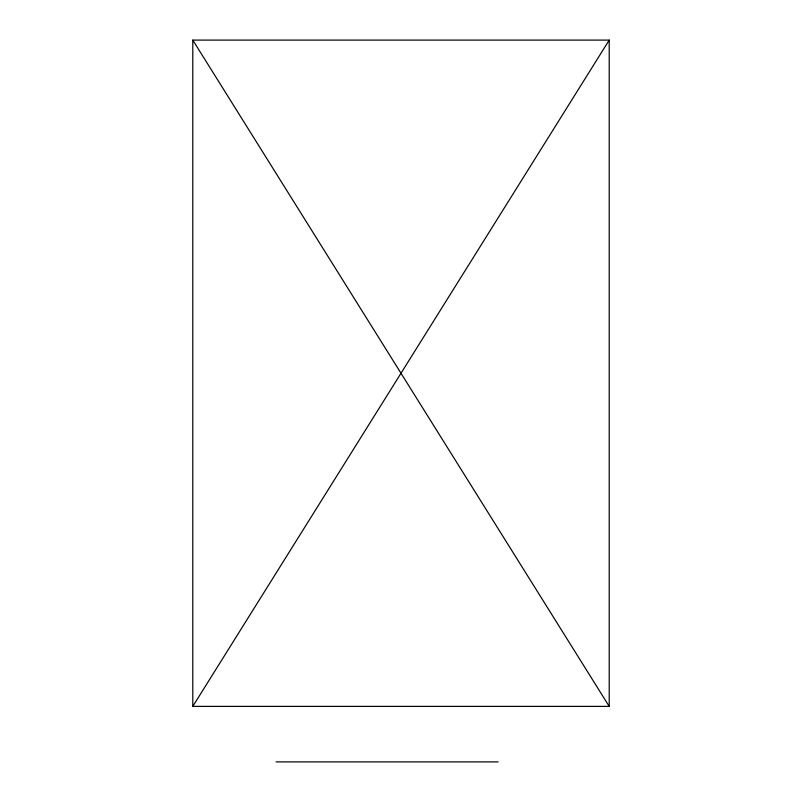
<?xml version="1.0" encoding="UTF-8"?>
<svg xmlns="http://www.w3.org/2000/svg" width="802" height="802" viewBox="0 0 802 802"><rect width="100%" height="100%" fill="white"/><g stroke="black" fill="none" stroke-linecap="round" stroke-linejoin="round"><path stroke-width="1.2" d="M192.791 706.382L609.209 40.1L192.791 40.1L192.791 706.382L609.209 706.382L609.209 40.1M276.068 761.9L498.162 761.9M192.791 40.1L609.209 706.382"/></g></svg>
